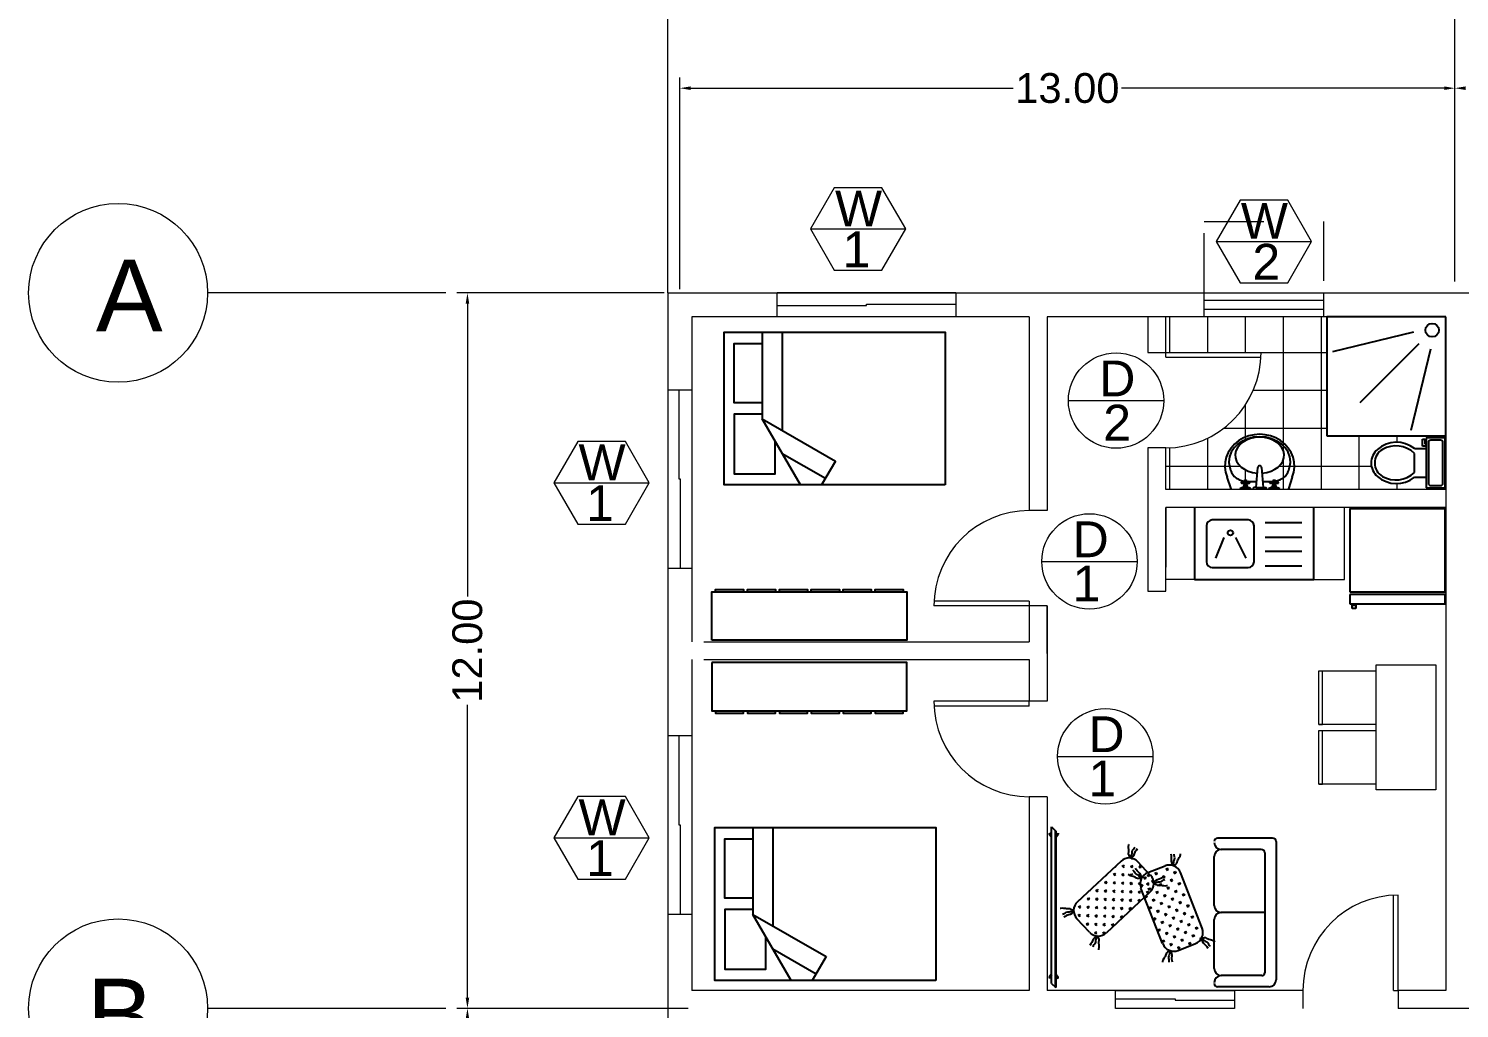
# Model space of a CAD drawing. Header units: millimetres. Extents: x 2391 to 3323, y 1596 to 2537.
# Drawn here: x 2929.17 to 2953.17, y 2492.08 to 2508.51 of the extents above; entities that cross this region are included whole.
import ezdxf

# ---------------------------------------------------------------- set-up
doc = ezdxf.new("R2010")
doc.units = ezdxf.units.MM
doc.linetypes.add('JIS_02_1.0', pattern=[2, 1, -1])
for name, color, linetype in [('BATH', 171, 'Continuous'), ('dimensions', 203, 'Continuous'), ('doors', 31, 'Continuous'), ('doors and windows schedule', 11, 'Continuous'), ('exterior wall', 140, 'Continuous'), ('furnitures', 40, 'Continuous'), ('interior wall', 191, 'Continuous'), ('Lightning text', 211, 'Continuous'), ('windows', 241, 'Continuous')]:
    doc.layers.add(name, color=color, linetype=linetype)
doc.styles.get("Standard").update_dxf_attribs({"font": 'arial.ttf'})

msp = doc.modelspace()

# ---------------------------------------------------------------- linework, layer by layer
at = {"color": 0, "linetype": 'ByBlock'}
for p, q in [((2952.944, 2503.678), (2950.944, 2503.678)), ((2950.944, 2503.678), (2950.944, 2501.678)), ((2952.944, 2501.678), (2952.944, 2503.678)), ((2952.402, 2503.419), (2951.038, 2503.091)), ((2951.505, 2502.239), (2952.495, 2503.229)), ((2952.685, 2503.136), (2952.357, 2501.772)), ((2950.944, 2501.678), (2952.944, 2501.678)), ((2952.55, 2501.626), (2952.59, 2501.626)), ((2952.55, 2501.506), (2952.55, 2501.626)), ((2952.59, 2501.626), (2952.59, 2501.546)), ((2952.61, 2501.646), (2952.61, 2500.806)), ((2952.93, 2501.646), (2952.61, 2501.646)), ((2952.85, 2501.606), (2952.69, 2501.606)), ((2952.93, 2500.806), (2952.93, 2501.646)), ((2952.416, 2501.466), (2952.61, 2501.466)), ((2952.416, 2501.066), (2952.416, 2501.386)), ((2952.61, 2501.506), (2952.55, 2501.506)), ((2952.59, 2501.546), (2952.61, 2501.546)), ((2952.65, 2501.566), (2952.65, 2500.886)), ((2952.89, 2500.886), (2952.89, 2501.566)), ((2949.302, 2501.244), (2949.303, 2501.231)), ((2949.303, 2501.231), (2949.306, 2501.204)), ((2949.306, 2501.204), (2949.311, 2501.179)), ((2949.311, 2501.179), (2949.316, 2501.153)), ((2949.316, 2501.153), (2949.323, 2501.129)), ((2949.323, 2501.129), (2949.33, 2501.106)), ((2949.759, 2500.812), (2949.789, 2501.149)), ((2949.79, 2501.158), (2949.789, 2501.149)), ((2949.794, 2501.167), (2949.79, 2501.158)), ((2949.801, 2501.173), (2949.794, 2501.167)), ((2949.809, 2501.178), (2949.801, 2501.173)), ((2949.819, 2501.179), (2949.809, 2501.178)), ((2949.828, 2501.178), (2949.819, 2501.179)), ((2949.836, 2501.173), (2949.828, 2501.178)), ((2949.843, 2501.167), (2949.836, 2501.173)), ((2949.847, 2501.158), (2949.843, 2501.167)), ((2949.849, 2501.149), (2949.847, 2501.158)), ((2949.849, 2501.149), (2949.879, 2500.812)), ((2950.307, 2501.106), (2950.314, 2501.129)), ((2950.314, 2501.129), (2950.321, 2501.153)), ((2950.321, 2501.153), (2950.327, 2501.179)), ((2950.327, 2501.179), (2950.331, 2501.204)), ((2950.331, 2501.204), (2950.334, 2501.231)), ((2950.334, 2501.231), (2950.335, 2501.244)), ((2949.271, 2500.985), (2949.336, 2500.789)), ((2949.33, 2501.106), (2949.339, 2501.085)), ((2949.339, 2501.085), (2949.348, 2501.065)), ((2949.339, 2501.085), (2949.339, 2501.085)), ((2949.348, 2501.065), (2949.358, 2501.047)), ((2949.358, 2501.047), (2949.369, 2501.03)), ((2949.369, 2501.03), (2949.381, 2501.015)), ((2949.381, 2501.015), (2949.394, 2501.001)), ((2949.394, 2501.001), (2949.407, 2500.989)), ((2949.407, 2500.989), (2949.421, 2500.977)), ((2949.421, 2500.977), (2949.436, 2500.967)), ((2949.436, 2500.967), (2949.451, 2500.958)), ((2949.436, 2500.967), (2949.436, 2500.967)), ((2949.451, 2500.958), (2949.467, 2500.95)), ((2949.467, 2500.95), (2949.483, 2500.943)), ((2949.483, 2500.943), (2949.5, 2500.937)), ((2949.5, 2500.937), (2949.517, 2500.931)), ((2949.508, 2500.904), (2949.506, 2500.897)), ((2949.506, 2500.897), (2949.508, 2500.889)), ((2949.513, 2500.91), (2949.508, 2500.904)), ((2949.508, 2500.889), (2949.513, 2500.884)), ((2949.521, 2500.912), (2949.513, 2500.91)), ((2949.513, 2500.884), (2949.521, 2500.882)), ((2949.517, 2500.931), (2949.533, 2500.927)), ((2949.528, 2500.91), (2949.521, 2500.912)), ((2949.521, 2500.882), (2949.528, 2500.884)), ((2949.534, 2500.904), (2949.528, 2500.91)), ((2949.528, 2500.884), (2949.534, 2500.889)), ((2949.533, 2500.927), (2949.55, 2500.923)), ((2949.534, 2500.904), (2949.551, 2500.904)), ((2949.536, 2500.897), (2949.534, 2500.904)), ((2949.534, 2500.889), (2949.536, 2500.897)), ((2949.551, 2500.889), (2949.534, 2500.889)), ((2949.55, 2500.923), (2949.557, 2500.922)), ((2949.553, 2500.912), (2949.551, 2500.897)), ((2949.551, 2500.897), (2949.553, 2500.881)), ((2949.558, 2500.927), (2949.553, 2500.912)), ((2949.553, 2500.881), (2949.558, 2500.867)), ((2949.569, 2500.932), (2949.558, 2500.927)), ((2949.568, 2500.904), (2949.566, 2500.897)), ((2949.566, 2500.897), (2949.568, 2500.889)), ((2949.573, 2500.91), (2949.568, 2500.904)), ((2949.568, 2500.889), (2949.573, 2500.884)), ((2949.581, 2500.934), (2949.569, 2500.932)), ((2949.581, 2500.912), (2949.573, 2500.91)), ((2949.573, 2500.884), (2949.581, 2500.882)), ((2949.593, 2500.932), (2949.581, 2500.934)), ((2949.588, 2500.91), (2949.581, 2500.912)), ((2949.581, 2500.882), (2949.588, 2500.884)), ((2949.594, 2500.904), (2949.588, 2500.91)), ((2949.588, 2500.884), (2949.594, 2500.889)), ((2949.603, 2500.927), (2949.593, 2500.932)), ((2949.596, 2500.897), (2949.594, 2500.904)), ((2949.594, 2500.889), (2949.596, 2500.897)), ((2949.609, 2500.912), (2949.603, 2500.927)), ((2949.603, 2500.867), (2949.609, 2500.881)), ((2949.608, 2500.915), (2949.627, 2500.914)), ((2949.611, 2500.897), (2949.609, 2500.912)), ((2949.609, 2500.881), (2949.611, 2500.897)), ((2949.611, 2500.904), (2949.628, 2500.904)), ((2949.611, 2500.889), (2949.628, 2500.889)), ((2949.628, 2500.904), (2949.626, 2500.897)), ((2949.626, 2500.897), (2949.628, 2500.889)), ((2949.627, 2500.914), (2949.641, 2500.914)), ((2949.633, 2500.91), (2949.628, 2500.904)), ((2949.628, 2500.889), (2949.633, 2500.884)), ((2949.641, 2500.912), (2949.633, 2500.91)), ((2949.633, 2500.884), (2949.641, 2500.882)), ((2949.641, 2500.914), (2949.656, 2500.914)), ((2949.648, 2500.91), (2949.641, 2500.912)), ((2949.641, 2500.882), (2949.648, 2500.884)), ((2949.654, 2500.904), (2949.648, 2500.91)), ((2949.648, 2500.884), (2949.654, 2500.889)), ((2949.656, 2500.897), (2949.654, 2500.904)), ((2949.654, 2500.889), (2949.656, 2500.897)), ((2949.656, 2500.914), (2949.671, 2500.914)), ((2949.671, 2500.914), (2949.687, 2500.914)), ((2949.687, 2500.914), (2949.702, 2500.914)), ((2949.687, 2500.914), (2949.687, 2500.914)), ((2949.702, 2500.914), (2949.718, 2500.914)), ((2949.718, 2500.914), (2949.734, 2500.914)), ((2949.734, 2500.914), (2949.751, 2500.913)), ((2949.751, 2500.913), (2949.768, 2500.913)), ((2949.87, 2500.913), (2949.888, 2500.913)), ((2949.888, 2500.913), (2949.903, 2500.913)), ((2949.903, 2500.913), (2949.918, 2500.913)), ((2949.918, 2500.913), (2949.933, 2500.913)), ((2949.933, 2500.913), (2949.949, 2500.913)), ((2949.933, 2500.913), (2949.933, 2500.913)), ((2949.949, 2500.913), (2949.965, 2500.913)), ((2949.965, 2500.913), (2949.981, 2500.914)), ((2949.981, 2500.914), (2949.998, 2500.914)), ((2949.988, 2500.904), (2949.986, 2500.897)), ((2949.986, 2500.897), (2949.988, 2500.889)), ((2949.994, 2500.91), (2949.988, 2500.904)), ((2949.988, 2500.889), (2949.994, 2500.884)), ((2950.001, 2500.912), (2949.994, 2500.91)), ((2949.994, 2500.884), (2950.001, 2500.882)), ((2949.998, 2500.914), (2950.015, 2500.915)), ((2950.009, 2500.91), (2950.001, 2500.912)), ((2950.001, 2500.882), (2950.009, 2500.884)), ((2950.014, 2500.904), (2950.009, 2500.91)), ((2950.009, 2500.884), (2950.014, 2500.889)), ((2950.016, 2500.897), (2950.014, 2500.904)), ((2950.014, 2500.904), (2950.032, 2500.904)), ((2950.014, 2500.889), (2950.016, 2500.897)), ((2950.032, 2500.889), (2950.014, 2500.889)), ((2950.015, 2500.915), (2950.032, 2500.916)), ((2950.033, 2500.912), (2950.031, 2500.897)), ((2950.031, 2500.897), (2950.033, 2500.881)), ((2950.032, 2500.916), (2950.035, 2500.916)), ((2950.039, 2500.927), (2950.033, 2500.912)), ((2950.033, 2500.881), (2950.039, 2500.867)), ((2950.049, 2500.932), (2950.039, 2500.927)), ((2950.048, 2500.904), (2950.046, 2500.897)), ((2950.046, 2500.897), (2950.048, 2500.889)), ((2950.054, 2500.91), (2950.048, 2500.904)), ((2950.048, 2500.889), (2950.054, 2500.884)), ((2950.061, 2500.934), (2950.049, 2500.932)), ((2950.061, 2500.912), (2950.054, 2500.91)), ((2950.054, 2500.884), (2950.061, 2500.882)), ((2950.073, 2500.932), (2950.061, 2500.934)), ((2950.069, 2500.91), (2950.061, 2500.912)), ((2950.061, 2500.882), (2950.069, 2500.884)), ((2950.074, 2500.904), (2950.069, 2500.91)), ((2950.069, 2500.884), (2950.074, 2500.889)), ((2950.084, 2500.927), (2950.073, 2500.932)), ((2950.076, 2500.897), (2950.074, 2500.904)), ((2950.074, 2500.889), (2950.076, 2500.897)), ((2950.089, 2500.912), (2950.084, 2500.927)), ((2950.084, 2500.867), (2950.089, 2500.881)), ((2950.085, 2500.923), (2950.102, 2500.927)), ((2950.091, 2500.897), (2950.089, 2500.912)), ((2950.089, 2500.881), (2950.091, 2500.897)), ((2950.091, 2500.904), (2950.108, 2500.904)), ((2950.091, 2500.889), (2950.108, 2500.889)), ((2950.102, 2500.927), (2950.119, 2500.931)), ((2950.108, 2500.904), (2950.106, 2500.897)), ((2950.106, 2500.897), (2950.108, 2500.889)), ((2950.114, 2500.91), (2950.108, 2500.904)), ((2950.108, 2500.889), (2950.114, 2500.884)), ((2950.121, 2500.912), (2950.114, 2500.91)), ((2950.114, 2500.884), (2950.121, 2500.882)), ((2950.119, 2500.931), (2950.137, 2500.937)), ((2950.129, 2500.91), (2950.121, 2500.912)), ((2950.121, 2500.882), (2950.129, 2500.884)), ((2950.134, 2500.904), (2950.129, 2500.91)), ((2950.129, 2500.884), (2950.134, 2500.889)), ((2950.136, 2500.897), (2950.134, 2500.904)), ((2950.134, 2500.889), (2950.136, 2500.897)), ((2950.137, 2500.937), (2950.153, 2500.943)), ((2950.153, 2500.943), (2950.17, 2500.95)), ((2950.17, 2500.95), (2950.186, 2500.958)), ((2950.186, 2500.958), (2950.201, 2500.967)), ((2950.201, 2500.967), (2950.216, 2500.977)), ((2950.201, 2500.967), (2950.201, 2500.967)), ((2950.216, 2500.977), (2950.23, 2500.989)), ((2950.23, 2500.989), (2950.244, 2501.001)), ((2950.244, 2501.001), (2950.256, 2501.015)), ((2950.256, 2501.015), (2950.268, 2501.03)), ((2950.268, 2501.03), (2950.279, 2501.047)), ((2950.279, 2501.047), (2950.289, 2501.065)), ((2950.289, 2501.065), (2950.298, 2501.085)), ((2950.298, 2501.085), (2950.307, 2501.106)), ((2950.298, 2501.085), (2950.298, 2501.085)), ((2950.366, 2500.985), (2950.301, 2500.789)), ((2952.416, 2500.986), (2952.61, 2500.986)), ((2949.499, 2500.8), (2949.489, 2500.789)), ((2949.509, 2500.805), (2949.499, 2500.8)), ((2949.521, 2500.807), (2949.509, 2500.805)), ((2949.513, 2500.807), (2949.526, 2500.809)), ((2949.641, 2500.807), (2949.521, 2500.807)), ((2949.526, 2500.809), (2949.537, 2500.815)), ((2949.537, 2500.815), (2949.547, 2500.824)), ((2949.547, 2500.824), (2949.554, 2500.834)), ((2949.551, 2500.829), (2949.611, 2500.829)), ((2949.554, 2500.834), (2949.558, 2500.846)), ((2949.603, 2500.867), (2949.558, 2500.867)), ((2949.558, 2500.867), (2949.558, 2500.859)), ((2949.558, 2500.846), (2949.558, 2500.859)), ((2949.558, 2500.859), (2949.603, 2500.859)), ((2949.603, 2500.859), (2949.603, 2500.867)), ((2949.603, 2500.859), (2949.604, 2500.845)), ((2949.604, 2500.845), (2949.609, 2500.832)), ((2949.609, 2500.832), (2949.617, 2500.821)), ((2949.617, 2500.821), (2949.628, 2500.812)), ((2949.628, 2500.812), (2949.641, 2500.807)), ((2949.657, 2500.801), (2949.641, 2500.807)), ((2949.675, 2500.789), (2949.657, 2500.801)), ((2949.709, 2500.804), (2949.706, 2500.797)), ((2949.706, 2500.797), (2949.706, 2500.789)), ((2949.714, 2500.809), (2949.709, 2500.804)), ((2949.721, 2500.812), (2949.714, 2500.809)), ((2949.729, 2500.812), (2949.721, 2500.812)), ((2949.759, 2500.812), (2949.729, 2500.812)), ((2949.759, 2500.812), (2949.879, 2500.812)), ((2949.879, 2500.812), (2949.916, 2500.812)), ((2949.923, 2500.811), (2949.916, 2500.812)), ((2949.93, 2500.808), (2949.923, 2500.811)), ((2949.935, 2500.803), (2949.93, 2500.808)), ((2949.938, 2500.796), (2949.935, 2500.803)), ((2949.939, 2500.789), (2949.938, 2500.796)), ((2949.979, 2500.8), (2949.969, 2500.789)), ((2949.989, 2500.805), (2949.979, 2500.8)), ((2950.001, 2500.807), (2949.989, 2500.805)), ((2949.994, 2500.807), (2950.006, 2500.809)), ((2950.121, 2500.807), (2950.001, 2500.807)), ((2950.006, 2500.809), (2950.017, 2500.815)), ((2950.017, 2500.815), (2950.027, 2500.824)), ((2950.027, 2500.824), (2950.034, 2500.834)), ((2950.031, 2500.829), (2950.091, 2500.829)), ((2950.034, 2500.834), (2950.038, 2500.846)), ((2950.038, 2500.846), (2950.039, 2500.859)), ((2950.084, 2500.867), (2950.039, 2500.867)), ((2950.039, 2500.867), (2950.039, 2500.859)), ((2950.039, 2500.859), (2950.084, 2500.859)), ((2950.084, 2500.859), (2950.084, 2500.867)), ((2950.084, 2500.859), (2950.085, 2500.845)), ((2950.085, 2500.845), (2950.089, 2500.832)), ((2950.089, 2500.832), (2950.097, 2500.821)), ((2950.097, 2500.821), (2950.108, 2500.812)), ((2950.108, 2500.812), (2950.121, 2500.807)), ((2950.137, 2500.801), (2950.121, 2500.807)), ((2950.155, 2500.789), (2950.137, 2500.801)), ((2952.61, 2500.806), (2952.93, 2500.806)), ((2952.69, 2500.846), (2952.85, 2500.846)), ((2948.725, 2500.47), (2948.725, 2499.27)), ((2950.725, 2499.27), (2950.725, 2500.47)), ((2951.333, 2500.462), (2951.333, 2499.062)), ((2951.333, 2500.462), (2952.933, 2500.462)), ((2952.933, 2499.062), (2952.933, 2500.462)), ((2948.925, 2500.17), (2948.925, 2499.57)), ((2949.625, 2500.27), (2949.025, 2500.27)), ((2949.725, 2499.57), (2949.725, 2500.17)), ((2949.91, 2500.226), (2950.526, 2500.226)), ((2949.22, 2499.973), (2949.077, 2499.628)), ((2949.416, 2499.973), (2949.585, 2499.628)), ((2949.91, 2499.981), (2950.526, 2499.981)), ((2949.91, 2499.745), (2950.526, 2499.745)), ((2949.025, 2499.47), (2949.625, 2499.47)), ((2949.91, 2499.5), (2950.526, 2499.5)), ((2948.725, 2499.27), (2950.725, 2499.27)), ((2951.333, 2499.062), (2952.933, 2499.062)), ((2952.933, 2499.022), (2951.333, 2499.022)), ((2951.333, 2499.022), (2951.333, 2498.862)), ((2952.933, 2498.862), (2952.933, 2499.022)), ((2951.333, 2498.862), (2952.933, 2498.862)), ((2951.373, 2498.782), (2951.373, 2498.842)), ((2951.373, 2498.842), (2951.433, 2498.842)), ((2951.433, 2498.782), (2951.373, 2498.782)), ((2951.433, 2498.842), (2951.433, 2498.782)), ((2950.035, 2494.933), (2949.114, 2494.933)), ((2950.094, 2494.874), (2950.094, 2492.557)), ((2947.618, 2494.796), (2947.625, 2494.82)), ((2947.621, 2494.765), (2947.618, 2494.796)), ((2947.62, 2494.679), (2947.626, 2494.705)), ((2947.62, 2494.661), (2947.62, 2494.679)), ((2947.628, 2494.643), (2947.62, 2494.661)), ((2947.622, 2494.74), (2947.621, 2494.765)), ((2947.626, 2494.723), (2947.622, 2494.74)), ((2947.625, 2494.82), (2947.628, 2494.831)), ((2947.626, 2494.705), (2947.626, 2494.723)), ((2947.634, 2494.632), (2947.628, 2494.643)), ((2947.644, 2494.6), (2947.634, 2494.632)), ((2947.66, 2494.622), (2947.672, 2494.655)), ((2947.672, 2494.655), (2947.678, 2494.672)), ((2947.678, 2494.672), (2947.679, 2494.703)), ((2947.679, 2494.703), (2947.688, 2494.729)), ((2947.682, 2494.617), (2947.696, 2494.629)), ((2947.688, 2494.729), (2947.702, 2494.746)), ((2947.696, 2494.629), (2947.715, 2494.655)), ((2947.702, 2494.746), (2947.716, 2494.764)), ((2947.715, 2494.655), (2947.739, 2494.712)), ((2947.716, 2494.764), (2947.723, 2494.783)), ((2947.723, 2494.783), (2947.723, 2494.783)), ((2947.739, 2494.712), (2947.753, 2494.734)), ((2947.753, 2494.734), (2947.769, 2494.757)), ((2948.339, 2494.635), (2948.334, 2494.663)), ((2948.342, 2494.609), (2948.339, 2494.635)), ((2948.384, 2494.646), (2948.386, 2494.667)), ((2948.39, 2494.625), (2948.384, 2494.646)), ((2948.386, 2494.667), (2948.386, 2494.667)), ((2948.471, 2494.606), (2948.487, 2494.633)), ((2948.487, 2494.633), (2948.491, 2494.658)), ((2948.491, 2494.658), (2948.493, 2494.669)), ((2949.846, 2494.744), (2949.173, 2494.744)), ((2949.905, 2494.685), (2949.905, 2492.675)), ((2947.494, 2494.547), (2946.763, 2493.865)), ((2947.397, 2494.456), (2947.405, 2494.448)), ((2947.547, 2494.478), (2947.511, 2494.444)), ((2947.512, 2494.48), (2947.546, 2494.443)), ((2947.644, 2494.6), (2947.66, 2494.622)), ((2947.644, 2494.6), (2947.682, 2494.617)), ((2947.689, 2494.473), (2947.652, 2494.439)), ((2947.653, 2494.475), (2947.687, 2494.438)), ((2947.673, 2494.596), (2947.657, 2494.581)), ((2947.678, 2494.595), (2947.692, 2494.579)), ((2947.693, 2494.396), (2947.693, 2494.396)), ((2947.709, 2494.382), (2947.693, 2494.396)), ((2947.75, 2494.405), (2947.734, 2494.429)), ((2947.765, 2494.384), (2947.75, 2494.405)), ((2947.989, 2494.309), (2947.777, 2494.537)), ((2947.83, 2494.469), (2947.793, 2494.434)), ((2947.795, 2494.47), (2947.829, 2494.433)), ((2947.942, 2494.355), (2948.232, 2494.468)), ((2948.292, 2494.42), (2948.245, 2494.401)), ((2948.278, 2494.387), (2948.26, 2494.434)), ((2948.339, 2494.548), (2948.342, 2494.609)), ((2948.345, 2494.517), (2948.339, 2494.548)), ((2948.351, 2494.499), (2948.345, 2494.517)), ((2948.379, 2494.468), (2948.351, 2494.499)), ((2948.373, 2494.494), (2948.377, 2494.529)), ((2948.379, 2494.468), (2948.373, 2494.494)), ((2948.377, 2494.529), (2948.38, 2494.547)), ((2948.379, 2494.468), (2948.401, 2494.492)), ((2948.38, 2494.547), (2948.392, 2494.575)), ((2948.395, 2494.603), (2948.39, 2494.625)), ((2948.392, 2494.575), (2948.395, 2494.603)), ((2948.401, 2494.492), (2948.412, 2494.499)), ((2948.412, 2494.499), (2948.427, 2494.512)), ((2948.427, 2494.512), (2948.434, 2494.528)), ((2948.434, 2494.528), (2948.441, 2494.554)), ((2948.441, 2494.554), (2948.448, 2494.57)), ((2948.448, 2494.57), (2948.459, 2494.585)), ((2948.459, 2494.585), (2948.471, 2494.606)), ((2949.055, 2493.804), (2949.055, 2494.626)), ((2947.104, 2494.184), (2947.112, 2494.175)), ((2947.255, 2494.206), (2947.218, 2494.172)), ((2947.219, 2494.207), (2947.254, 2494.17)), ((2947.251, 2494.32), (2947.259, 2494.312)), ((2947.396, 2494.201), (2947.36, 2494.167)), ((2947.361, 2494.202), (2947.395, 2494.165)), ((2947.401, 2494.342), (2947.365, 2494.308)), ((2947.366, 2494.343), (2947.4, 2494.307)), ((2947.537, 2494.196), (2947.501, 2494.162)), ((2947.502, 2494.197), (2947.536, 2494.16)), ((2947.542, 2494.337), (2947.506, 2494.303)), ((2947.507, 2494.338), (2947.541, 2494.302)), ((2947.623, 2494.318), (2947.614, 2494.325)), ((2947.643, 2494.303), (2947.623, 2494.318)), ((2947.679, 2494.191), (2947.642, 2494.157)), ((2947.673, 2494.294), (2947.643, 2494.303)), ((2947.643, 2494.192), (2947.678, 2494.155)), ((2947.684, 2494.332), (2947.647, 2494.298)), ((2947.648, 2494.333), (2947.683, 2494.297)), ((2947.696, 2494.287), (2947.673, 2494.294)), ((2947.714, 2494.284), (2947.696, 2494.287)), ((2947.72, 2494.363), (2947.709, 2494.382)), ((2947.73, 2494.276), (2947.714, 2494.284)), ((2947.731, 2494.344), (2947.72, 2494.363)), ((2947.753, 2494.262), (2947.73, 2494.276)), ((2947.751, 2494.325), (2947.731, 2494.344)), ((2947.78, 2494.313), (2947.751, 2494.325)), ((2947.769, 2494.255), (2947.753, 2494.262)), ((2947.809, 2494.341), (2947.765, 2494.384)), ((2947.788, 2494.256), (2947.769, 2494.255)), ((2947.794, 2494.301), (2947.78, 2494.313)), ((2947.82, 2494.186), (2947.784, 2494.152)), ((2947.785, 2494.187), (2947.819, 2494.151)), ((2947.801, 2494.257), (2947.788, 2494.256)), ((2947.825, 2494.327), (2947.789, 2494.293)), ((2947.79, 2494.328), (2947.824, 2494.292)), ((2947.82, 2494.278), (2947.794, 2494.301)), ((2947.834, 2494.255), (2947.801, 2494.257)), ((2947.826, 2494.314), (2947.809, 2494.341)), ((2947.834, 2494.255), (2947.82, 2494.278)), ((2947.833, 2494.296), (2947.826, 2494.314)), ((2947.849, 2494.112), (2947.83, 2494.159)), ((2947.834, 2494.255), (2947.833, 2494.296)), ((2947.919, 2494.274), (2947.873, 2494.256)), ((2947.905, 2494.242), (2947.887, 2494.288)), ((2947.961, 2494.181), (2947.925, 2494.147)), ((2947.926, 2494.182), (2947.96, 2494.146)), ((2947.966, 2494.322), (2947.93, 2494.288)), ((2947.931, 2494.323), (2947.965, 2494.287)), ((2948.049, 2494.217), (2948.002, 2494.199)), ((2948.035, 2494.185), (2948.017, 2494.231)), ((2948.043, 2494.172), (2948.062, 2494.209)), ((2948.043, 2494.172), (2948.065, 2494.187)), ((2948.043, 2494.172), (2948.073, 2494.16)), ((2948.106, 2494.347), (2948.059, 2494.329)), ((2948.062, 2494.209), (2948.076, 2494.222)), ((2948.065, 2494.187), (2948.099, 2494.197)), ((2948.092, 2494.314), (2948.073, 2494.361)), ((2948.073, 2494.16), (2948.084, 2494.153)), ((2948.076, 2494.222), (2948.103, 2494.239)), ((2948.084, 2494.153), (2948.101, 2494.144)), ((2948.099, 2494.197), (2948.117, 2494.201)), ((2948.103, 2494.239), (2948.161, 2494.259)), ((2948.117, 2494.201), (2948.148, 2494.2)), ((2948.179, 2494.161), (2948.132, 2494.142)), ((2948.164, 2494.128), (2948.146, 2494.175)), ((2948.148, 2494.2), (2948.174, 2494.208)), ((2948.161, 2494.259), (2948.183, 2494.271)), ((2948.174, 2494.208), (2948.193, 2494.22)), ((2948.183, 2494.271), (2948.208, 2494.286)), ((2948.235, 2494.29), (2948.189, 2494.272)), ((2948.193, 2494.22), (2948.211, 2494.233)), ((2948.221, 2494.258), (2948.203, 2494.304)), ((2948.211, 2494.233), (2948.231, 2494.239)), ((2948.231, 2494.239), (2948.231, 2494.239)), ((2948.365, 2494.233), (2948.318, 2494.215)), ((2948.351, 2494.201), (2948.332, 2494.248)), ((2948.422, 2494.363), (2948.375, 2494.345)), ((2948.407, 2494.33), (2948.389, 2494.377)), ((2948.494, 2494.177), (2948.448, 2494.158)), ((2948.48, 2494.144), (2948.462, 2494.191)), ((2948.855, 2493.423), (2948.491, 2494.355)), ((2948.515, 2494.292), (2948.505, 2494.288)), ((2946.812, 2493.911), (2946.82, 2493.903)), ((2946.962, 2493.933), (2946.926, 2493.899)), ((2946.927, 2493.934), (2946.961, 2493.898)), ((2946.958, 2494.047), (2946.966, 2494.039)), ((2947.104, 2493.928), (2947.067, 2493.894)), ((2947.068, 2493.929), (2947.102, 2493.893)), ((2947.108, 2494.069), (2947.072, 2494.035)), ((2947.073, 2494.071), (2947.107, 2494.034)), ((2947.245, 2493.923), (2947.208, 2493.889)), ((2947.21, 2493.924), (2947.244, 2493.888)), ((2947.25, 2494.064), (2947.213, 2494.03)), ((2947.214, 2494.066), (2947.249, 2494.029)), ((2947.979, 2494.027), (2947.248, 2493.345)), ((2947.386, 2493.918), (2947.35, 2493.884)), ((2947.351, 2493.919), (2947.385, 2493.883)), ((2947.391, 2494.059), (2947.355, 2494.025)), ((2947.356, 2494.061), (2947.39, 2494.024)), ((2947.528, 2493.913), (2947.491, 2493.879)), ((2947.492, 2493.914), (2947.526, 2493.878)), ((2947.532, 2494.054), (2947.496, 2494.02)), ((2947.497, 2494.056), (2947.531, 2494.019)), ((2947.634, 2493.909), (2947.668, 2493.873)), ((2947.674, 2494.049), (2947.637, 2494.015)), ((2947.638, 2494.051), (2947.673, 2494.014)), ((2947.815, 2494.045), (2947.779, 2494.01)), ((2947.78, 2494.046), (2947.814, 2494.009)), ((2947.863, 2494.145), (2947.819, 2494.127)), ((2948.192, 2493.164), (2947.828, 2494.096)), ((2947.936, 2493.958), (2947.889, 2493.94)), ((2947.921, 2493.926), (2947.903, 2493.972)), ((2947.956, 2494.04), (2947.92, 2494.005)), ((2947.921, 2494.041), (2947.955, 2494.004)), ((2947.992, 2494.088), (2947.946, 2494.07)), ((2947.978, 2494.055), (2947.96, 2494.102)), ((2948.051, 2493.869), (2948.033, 2493.916)), ((2948.122, 2494.031), (2948.075, 2494.013)), ((2948.108, 2493.999), (2948.089, 2494.045)), ((2948.101, 2494.144), (2948.119, 2494.143)), ((2948.119, 2494.143), (2948.146, 2494.147)), ((2948.146, 2494.147), (2948.163, 2494.146)), ((2948.163, 2494.146), (2948.181, 2494.141)), ((2948.181, 2494.141), (2948.205, 2494.138)), ((2948.205, 2494.138), (2948.236, 2494.133)), ((2948.251, 2493.974), (2948.205, 2493.956)), ((2948.237, 2493.942), (2948.219, 2493.988)), ((2948.236, 2494.133), (2948.26, 2494.138)), ((2948.26, 2494.138), (2948.272, 2494.14)), ((2948.308, 2494.104), (2948.262, 2494.086)), ((2948.294, 2494.071), (2948.276, 2494.118)), ((2948.381, 2493.918), (2948.334, 2493.899)), ((2948.367, 2493.885), (2948.348, 2493.932)), ((2948.438, 2494.047), (2948.391, 2494.029)), ((2948.423, 2494.015), (2948.405, 2494.061)), ((2948.567, 2493.99), (2948.521, 2493.972)), ((2948.553, 2493.958), (2948.535, 2494.004)), ((2948.588, 2494.106), (2948.577, 2494.102)), ((2948.661, 2493.92), (2948.65, 2493.915)), ((2946.481, 2493.753), (2946.47, 2493.752)), ((2946.506, 2493.759), (2946.481, 2493.753)), ((2946.536, 2493.754), (2946.506, 2493.759)), ((2946.549, 2493.671), (2946.531, 2493.659)), ((2946.561, 2493.751), (2946.536, 2493.754)), ((2946.567, 2493.684), (2946.549, 2493.671)), ((2946.578, 2493.746), (2946.561, 2493.751)), ((2946.594, 2493.692), (2946.567, 2493.684)), ((2946.596, 2493.745), (2946.578, 2493.746)), ((2946.625, 2493.691), (2946.594, 2493.692)), ((2946.622, 2493.748), (2946.596, 2493.745)), ((2946.64, 2493.748), (2946.622, 2493.748)), ((2946.643, 2493.695), (2946.625, 2493.691)), ((2946.666, 2493.67), (2946.639, 2493.653)), ((2946.657, 2493.738), (2946.64, 2493.748)), ((2946.676, 2493.705), (2946.643, 2493.695)), ((2946.668, 2493.731), (2946.657, 2493.738)), ((2946.68, 2493.682), (2946.666, 2493.67)), ((2946.699, 2493.72), (2946.668, 2493.731)), ((2946.699, 2493.72), (2946.676, 2493.705)), ((2946.699, 2493.72), (2946.68, 2493.682)), ((2946.816, 2493.797), (2946.779, 2493.763)), ((2946.781, 2493.798), (2946.815, 2493.761)), ((2946.957, 2493.792), (2946.921, 2493.758)), ((2946.922, 2493.793), (2946.956, 2493.756)), ((2947.099, 2493.787), (2947.062, 2493.753)), ((2947.063, 2493.788), (2947.097, 2493.751)), ((2947.24, 2493.782), (2947.203, 2493.748)), ((2947.205, 2493.783), (2947.239, 2493.746)), ((2947.381, 2493.777), (2947.345, 2493.743)), ((2947.346, 2493.778), (2947.38, 2493.741)), ((2947.523, 2493.772), (2947.486, 2493.738)), ((2947.487, 2493.773), (2947.521, 2493.736)), ((2947.664, 2493.767), (2947.627, 2493.733)), ((2947.629, 2493.768), (2947.662, 2493.732)), ((2947.669, 2493.908), (2947.632, 2493.874)), ((2947.81, 2493.903), (2947.774, 2493.869)), ((2947.775, 2493.904), (2947.809, 2493.868)), ((2948.008, 2493.772), (2947.962, 2493.754)), ((2947.994, 2493.74), (2947.976, 2493.786)), ((2948.065, 2493.901), (2948.018, 2493.883)), ((2948.138, 2493.715), (2948.091, 2493.697)), ((2948.124, 2493.683), (2948.105, 2493.729)), ((2948.195, 2493.845), (2948.148, 2493.827)), ((2948.18, 2493.812), (2948.162, 2493.859)), ((2948.253, 2493.626), (2948.235, 2493.673)), ((2948.324, 2493.788), (2948.278, 2493.77)), ((2948.31, 2493.756), (2948.292, 2493.802)), ((2948.454, 2493.731), (2948.407, 2493.713)), ((2948.439, 2493.699), (2948.421, 2493.745)), ((2948.51, 2493.861), (2948.464, 2493.843)), ((2948.496, 2493.828), (2948.478, 2493.875)), ((2948.583, 2493.674), (2948.537, 2493.656)), ((2948.569, 2493.642), (2948.551, 2493.689)), ((2948.64, 2493.804), (2948.593, 2493.786)), ((2948.626, 2493.772), (2948.608, 2493.818)), ((2948.734, 2493.733), (2948.723, 2493.729)), ((2949.905, 2493.686), (2949.173, 2493.686)), ((2946.531, 2493.659), (2946.511, 2493.653)), ((2946.511, 2493.653), (2946.511, 2493.653)), ((2946.558, 2493.62), (2946.533, 2493.606)), ((2946.581, 2493.633), (2946.558, 2493.62)), ((2946.639, 2493.653), (2946.581, 2493.633)), ((2946.965, 2493.355), (2946.753, 2493.582)), ((2946.811, 2493.655), (2946.774, 2493.621)), ((2946.776, 2493.657), (2946.81, 2493.62)), ((2946.947, 2493.509), (2946.911, 2493.475)), ((2946.912, 2493.51), (2946.946, 2493.474)), ((2946.952, 2493.65), (2946.916, 2493.616)), ((2946.917, 2493.652), (2946.951, 2493.615)), ((2947.089, 2493.504), (2947.052, 2493.47)), ((2947.053, 2493.505), (2947.087, 2493.469)), ((2947.094, 2493.645), (2947.057, 2493.611)), ((2947.058, 2493.647), (2947.092, 2493.61)), ((2947.23, 2493.499), (2947.193, 2493.465)), ((2947.195, 2493.5), (2947.229, 2493.464)), ((2947.235, 2493.64), (2947.198, 2493.606)), ((2947.2, 2493.642), (2947.234, 2493.605)), ((2947.371, 2493.494), (2947.335, 2493.46)), ((2947.336, 2493.495), (2947.37, 2493.459)), ((2947.376, 2493.635), (2947.34, 2493.601)), ((2947.341, 2493.637), (2947.375, 2493.6)), ((2947.518, 2493.63), (2947.481, 2493.596)), ((2947.482, 2493.632), (2947.516, 2493.595)), ((2948.081, 2493.586), (2948.035, 2493.568)), ((2948.067, 2493.553), (2948.049, 2493.6)), ((2948.211, 2493.529), (2948.164, 2493.511)), ((2948.196, 2493.497), (2948.178, 2493.543)), ((2948.267, 2493.658), (2948.221, 2493.64)), ((2948.34, 2493.472), (2948.294, 2493.454)), ((2948.326, 2493.44), (2948.308, 2493.486)), ((2948.397, 2493.602), (2948.35, 2493.584)), ((2948.383, 2493.569), (2948.365, 2493.616)), ((2948.456, 2493.383), (2948.437, 2493.43)), ((2948.526, 2493.545), (2948.48, 2493.527)), ((2948.512, 2493.513), (2948.494, 2493.559)), ((2948.656, 2493.488), (2948.609, 2493.47)), ((2948.642, 2493.456), (2948.624, 2493.502)), ((2948.713, 2493.618), (2948.666, 2493.6)), ((2948.699, 2493.585), (2948.68, 2493.632)), ((2948.786, 2493.431), (2948.739, 2493.413)), ((2948.771, 2493.399), (2948.753, 2493.446)), ((2948.806, 2493.547), (2948.796, 2493.543)), ((2949.055, 2492.746), (2949.055, 2493.568)), ((2947.027, 2493.236), (2947.003, 2493.18)), ((2947.046, 2493.262), (2947.027, 2493.236)), ((2947.059, 2493.275), (2947.046, 2493.262)), ((2947.084, 2493.363), (2947.047, 2493.329)), ((2947.048, 2493.364), (2947.082, 2493.327)), ((2947.063, 2493.189), (2947.053, 2493.163)), ((2947.098, 2493.292), (2947.059, 2493.275)), ((2947.064, 2493.22), (2947.063, 2493.189)), ((2947.069, 2493.237), (2947.064, 2493.22)), ((2947.081, 2493.27), (2947.069, 2493.237)), ((2947.098, 2493.292), (2947.081, 2493.27)), ((2947.098, 2493.292), (2947.108, 2493.26)), ((2947.108, 2493.26), (2947.114, 2493.249)), ((2947.114, 2493.249), (2947.122, 2493.231)), ((2947.121, 2493.213), (2947.116, 2493.187)), ((2947.122, 2493.231), (2947.121, 2493.213)), ((2947.225, 2493.358), (2947.188, 2493.324)), ((2947.19, 2493.359), (2947.222, 2493.325)), ((2948.154, 2493.399), (2948.108, 2493.381)), ((2948.14, 2493.367), (2948.121, 2493.414)), ((2948.227, 2493.213), (2948.18, 2493.195)), ((2948.212, 2493.181), (2948.194, 2493.227)), ((2948.283, 2493.343), (2948.237, 2493.324)), ((2948.269, 2493.31), (2948.251, 2493.357)), ((2948.413, 2493.286), (2948.366, 2493.268)), ((2948.399, 2493.253), (2948.381, 2493.3)), ((2948.47, 2493.415), (2948.423, 2493.397)), ((2948.542, 2493.229), (2948.496, 2493.211)), ((2948.528, 2493.197), (2948.51, 2493.243)), ((2948.599, 2493.359), (2948.553, 2493.34)), ((2948.585, 2493.326), (2948.567, 2493.373)), ((2948.729, 2493.302), (2948.682, 2493.284)), ((2948.715, 2493.27), (2948.696, 2493.316)), ((2948.831, 2493.235), (2948.812, 2493.227)), ((2948.834, 2493.239), (2948.826, 2493.259)), ((2948.849, 2493.265), (2948.882, 2493.262)), ((2948.849, 2493.265), (2948.863, 2493.241)), ((2948.849, 2493.265), (2948.85, 2493.223)), ((2948.85, 2493.223), (2948.857, 2493.205)), ((2948.857, 2493.205), (2948.874, 2493.178)), ((2948.863, 2493.241), (2948.889, 2493.218)), ((2948.882, 2493.262), (2948.895, 2493.264)), ((2948.889, 2493.218), (2948.903, 2493.207)), ((2948.895, 2493.264), (2948.914, 2493.265)), ((2948.903, 2493.207), (2948.932, 2493.194)), ((2948.914, 2493.265), (2948.93, 2493.258)), ((2948.93, 2493.258), (2948.953, 2493.243)), ((2948.932, 2493.194), (2948.952, 2493.176)), ((2948.953, 2493.243), (2948.969, 2493.236)), ((2948.969, 2493.236), (2948.987, 2493.233)), ((2948.987, 2493.233), (2949.01, 2493.225)), ((2949.01, 2493.225), (2949.04, 2493.217)), ((2949.04, 2493.217), (2949.06, 2493.201)), ((2949.06, 2493.201), (2949.069, 2493.194)), ((2946.989, 2493.158), (2946.973, 2493.134)), ((2947.003, 2493.18), (2946.989, 2493.158)), ((2947.026, 2493.128), (2947.018, 2493.109)), ((2947.018, 2493.109), (2947.018, 2493.109)), ((2947.039, 2493.145), (2947.026, 2493.128)), ((2947.053, 2493.163), (2947.039, 2493.145)), ((2947.116, 2493.072), (2947.114, 2493.061)), ((2947.116, 2493.187), (2947.115, 2493.169)), ((2947.115, 2493.169), (2947.119, 2493.151)), ((2947.124, 2493.096), (2947.116, 2493.072)), ((2947.119, 2493.151), (2947.121, 2493.127)), ((2947.121, 2493.127), (2947.124, 2493.096)), ((2948.235, 2492.949), (2948.224, 2492.935)), ((2948.242, 2492.965), (2948.235, 2492.949)), ((2948.249, 2492.991), (2948.242, 2492.965)), ((2948.256, 2493.007), (2948.249, 2492.991)), ((2948.271, 2493.02), (2948.256, 2493.007)), ((2948.282, 2493.028), (2948.271, 2493.02)), ((2948.304, 2493.052), (2948.282, 2493.028)), ((2948.303, 2492.972), (2948.291, 2492.944)), ((2948.306, 2492.99), (2948.303, 2492.972)), ((2948.304, 2493.052), (2948.332, 2493.02)), ((2948.304, 2493.052), (2948.31, 2493.025)), ((2948.31, 2493.025), (2948.306, 2492.99)), ((2948.356, 2493.156), (2948.31, 2493.138)), ((2948.342, 2493.124), (2948.324, 2493.171)), ((2948.332, 2493.02), (2948.338, 2493.003)), ((2948.338, 2493.003), (2948.344, 2492.971)), ((2948.344, 2492.971), (2948.341, 2492.91)), ((2948.486, 2493.1), (2948.439, 2493.081)), ((2948.451, 2493.051), (2948.741, 2493.164)), ((2948.472, 2493.067), (2948.453, 2493.114)), ((2948.672, 2493.172), (2948.625, 2493.154)), ((2948.658, 2493.14), (2948.64, 2493.187)), ((2948.874, 2493.178), (2948.918, 2493.135)), ((2948.918, 2493.135), (2948.933, 2493.114)), ((2948.933, 2493.114), (2948.949, 2493.09)), ((2948.952, 2493.176), (2948.963, 2493.156)), ((2948.963, 2493.156), (2948.974, 2493.137)), ((2948.974, 2493.137), (2948.99, 2493.123)), ((2948.99, 2493.123), (2948.99, 2493.123)), ((2948.192, 2492.862), (2948.19, 2492.851)), ((2948.196, 2492.887), (2948.192, 2492.862)), ((2948.212, 2492.913), (2948.196, 2492.887)), ((2948.224, 2492.935), (2948.212, 2492.913)), ((2948.291, 2492.944), (2948.288, 2492.916)), ((2948.288, 2492.916), (2948.293, 2492.895)), ((2948.293, 2492.895), (2948.298, 2492.873)), ((2948.298, 2492.873), (2948.297, 2492.852)), ((2948.297, 2492.852), (2948.297, 2492.852)), ((2948.341, 2492.91), (2948.344, 2492.884)), ((2948.344, 2492.884), (2948.349, 2492.856)), ((2949.858, 2492.628), (2949.173, 2492.628)), ((2949.976, 2492.439), (2949.114, 2492.439))]:
    msp.add_line(p, q, dxfattribs=at)
at = {"linetype": 'Continuous'}
for p, q in [((2941.477, 2503.421), (2941.477, 2501.963)), ((2941.809, 2503.421), (2941.809, 2501.771)), ((2942.116, 2500.856), (2941.477, 2501.963)), ((2941.477, 2501.963), (2942.703, 2501.256)), ((2941.809, 2501.387), (2942.536, 2500.968)), ((2942.703, 2501.256), (2942.472, 2500.856)), ((2941.32, 2495.113), (2941.32, 2493.655)), ((2941.652, 2495.113), (2941.652, 2493.463)), ((2941.959, 2492.548), (2941.32, 2493.655)), ((2941.32, 2493.655), (2942.546, 2492.948)), ((2941.652, 2493.079), (2942.379, 2492.66)), ((2942.546, 2492.948), (2942.315, 2492.548))]:
    msp.add_line(p, q, dxfattribs=at)
for points in [[(2944.544, 2500.856), (2940.839, 2500.856), (2940.839, 2503.421), (2944.544, 2503.421)], [(2940.631, 2498.253), (2940.631, 2499.063), (2943.902, 2499.063), (2943.902, 2498.253)], [(2940.631, 2497.878), (2940.631, 2497.068), (2943.902, 2497.068), (2943.902, 2497.878)], [(2944.387, 2492.548), (2940.682, 2492.548), (2940.682, 2495.113), (2944.387, 2495.113)]]:
    msp.add_lwpolyline(points, close=True, dxfattribs=at)
for points in [[(2941.477, 2502.234), (2941.005, 2502.234), (2941.005, 2503.231), (2941.477, 2503.231)], [(2941.477, 2502.044), (2941.005, 2502.044), (2941.005, 2501.046), (2941.694, 2501.046), (2941.694, 2501.588)], [(2940.694, 2499.063), (2940.694, 2499.103), (2941.164, 2499.103), (2941.164, 2499.063)], [(2941.229, 2499.063), (2941.229, 2499.103), (2941.699, 2499.103), (2941.699, 2499.063)], [(2941.764, 2499.063), (2941.764, 2499.103), (2942.234, 2499.103), (2942.234, 2499.063)], [(2942.299, 2499.063), (2942.299, 2499.103), (2942.769, 2499.103), (2942.769, 2499.063)], [(2942.833, 2499.063), (2942.833, 2499.103), (2943.304, 2499.103), (2943.304, 2499.063)], [(2943.368, 2499.063), (2943.368, 2499.103), (2943.838, 2499.103), (2943.838, 2499.063)], [(2940.694, 2497.068), (2940.694, 2497.027), (2941.164, 2497.027), (2941.164, 2497.068)], [(2941.229, 2497.068), (2941.229, 2497.027), (2941.699, 2497.027), (2941.699, 2497.068)], [(2941.764, 2497.068), (2941.764, 2497.027), (2942.234, 2497.027), (2942.234, 2497.068)], [(2942.299, 2497.068), (2942.299, 2497.027), (2942.769, 2497.027), (2942.769, 2497.068)], [(2942.833, 2497.068), (2942.833, 2497.027), (2943.304, 2497.027), (2943.304, 2497.068)], [(2943.368, 2497.068), (2943.368, 2497.027), (2943.838, 2497.027), (2943.838, 2497.068)], [(2941.32, 2493.926), (2940.848, 2493.926), (2940.848, 2494.923), (2941.32, 2494.923)], [(2941.32, 2493.736), (2940.848, 2493.736), (2940.848, 2492.738), (2941.537, 2492.738), (2941.537, 2493.28)]]:
    msp.add_lwpolyline(points, dxfattribs=at)
at = {"color": 0, "linetype": 'ByBlock'}
for centre, radius in [((2952.713, 2503.453), 0.113), ((2949.328, 2500.054), 0.0446)]:
    msp.add_circle(centre, radius, dxfattribs=at)
for centre, radius, start, end in [((2952.685, 2501.571), 0.0354, 81.8699, 188.1301), ((2952.855, 2501.571), 0.0354, 351.8699, 98.1301), ((2951.99, 2501.226), 0.3, 131.0789, 228.9209), ((2952.008, 2501.226), 0.26, 119.5765, 240.4233), ((2952.113, 2501.086), 0.487, 51.4691, 131.0789), ((2952.103, 2501.058), 0.453, 46.3677, 119.5765), ((2952.113, 2501.367), 0.487, 228.9209, 308.5307), ((2952.103, 2501.394), 0.453, 240.4233, 313.6321), ((2952.685, 2500.881), 0.0354, 171.8699, 278.1301), ((2952.855, 2500.881), 0.0354, 261.8699, 8.1301), ((2949.025, 2500.17), 0.1, 90, 180), ((2949.625, 2500.17), 0.1, 360, 90), ((2949.025, 2499.57), 0.1, 180, 270), ((2949.625, 2499.57), 0.1, 270, 0), ((2949.114, 2494.874), 0.0591, 90, 180), ((2950.035, 2494.874), 0.0591, 0, 90), ((2949.173, 2494.862), 0.118, 180, 270), ((2949.173, 2494.626), 0.118, 90, 180), ((2949.846, 2494.685), 0.0591, 0, 90), ((2947.63, 2494.401), 0.2, 42.9873, 132.9873), ((2948.304, 2494.282), 0.2, 21.3424, 111.3424), ((2948.015, 2494.169), 0.2, 111.3424, 201.3424), ((2947.843, 2494.173), 0.2, 312.9873, 42.9873), ((2946.899, 2493.719), 0.2, 132.9873, 222.9873), ((2949.173, 2493.804), 0.118, 180, 270), ((2949.173, 2493.568), 0.118, 90, 180), ((2947.111, 2493.491), 0.2, 222.9873, 312.9873), ((2948.668, 2493.351), 0.2, 291.3424, 21.3424), ((2948.379, 2493.237), 0.2, 201.3424, 291.3424), ((2949.173, 2492.746), 0.118, 180, 270), ((2949.173, 2492.509), 0.118, 90, 180), ((2949.114, 2492.498), 0.0591, 180, 270), ((2949.858, 2492.675), 0.0472, 270, 0), ((2949.976, 2492.557), 0.118, 270, 0)]:
    msp.add_arc(centre, radius, start, end, dxfattribs=at)
for centre, major_axis, ratio, start_param, end_param in [((2949.819, 2501.171), (-0.584, 0), 0.916316, 2.786438, 6.63834), ((2949.819, 2501.244), (-0.517, 0), 0.815274, 3.141593, 6.283185), ((2949.819, 2501.355), (-0.412, 0), 0.730435, 1.664123, 7.760732)]:
    msp.add_ellipse(centre, major_axis=major_axis, ratio=ratio, start_param=start_param, end_param=end_param, dxfattribs=at)
at = {"layer": 'BATH', "linetype": 'Continuous', "lineweight": 13}
for p, q in [((2948.314, 2503.078), (2948.314, 2503.678)), ((2948.949, 2503.078), (2948.949, 2503.678)), ((2949.584, 2503.078), (2949.584, 2503.678)), ((2950.219, 2501.51), (2950.219, 2503.678)), ((2950.854, 2500.778), (2950.854, 2503.678)), ((2948.244, 2503.079), (2950.944, 2503.079)), ((2949.713, 2502.444), (2950.944, 2502.444)), ((2949.584, 2501.62), (2949.584, 2502.204)), ((2948.949, 2500.778), (2948.949, 2501.642)), ((2949.218, 2501.809), (2950.944, 2501.809)), ((2949.584, 2501.602), (2949.584, 2501.62)), ((2951.489, 2500.778), (2951.489, 2501.678)), ((2952.124, 2501.572), (2952.124, 2501.678)), ((2952.759, 2501.646), (2952.759, 2501.678)), ((2948.314, 2500.778), (2948.314, 2501.479)), ((2950.219, 2501.423), (2950.219, 2501.51)), ((2948.244, 2501.174), (2949.311, 2501.174)), ((2949.312, 2501.174), (2949.49, 2501.174)), ((2950.147, 2501.174), (2950.325, 2501.174)), ((2950.219, 2500.98), (2950.219, 2501.286)), ((2950.325, 2501.174), (2951.695, 2501.174)), ((2952.93, 2501.174), (2952.944, 2501.174)), ((2949.584, 2500.934), (2949.584, 2501.107)), ((2950.219, 2500.778), (2950.219, 2500.98)), ((2952.124, 2500.778), (2952.124, 2500.881)), ((2949.584, 2500.778), (2949.584, 2500.807)), ((2952.759, 2500.778), (2952.759, 2500.806))]:
    msp.add_line(p, q, dxfattribs=at)
at = {"layer": 'dimensions', "lineweight": 13}
for p, q in [((2940.094, 2504.14), (2940.094, 2507.691)), ((2953.094, 2504.27), (2953.094, 2507.691)), ((2953.094, 2504.27), (2953.094, 2507.691)), ((2940.274, 2507.511), (2945.685, 2507.511)), ((2952.914, 2507.511), (2947.503, 2507.511)), ((2939.831, 2504.078), (2936.351, 2504.078)), ((2939.894, 2504.078), (2940.094, 2504.078)), ((2936.531, 2503.898), (2936.531, 2498.987)), ((2936.531, 2492.258), (2936.531, 2497.169)), ((2940.231, 2492.078), (2936.351, 2492.078)), ((2939.831, 2492.078), (2936.351, 2492.078))]:
    msp.add_line(p, q, dxfattribs=at)
at = {"layer": 'dimensions'}
for points in [[(2940.274, 2507.541), (2940.274, 2507.481), (2940.094, 2507.511)], [(2952.914, 2507.541), (2952.914, 2507.481), (2953.094, 2507.511)], [(2953.274, 2507.541), (2953.274, 2507.481), (2953.094, 2507.511)], [(2936.501, 2503.898), (2936.561, 2503.898), (2936.531, 2504.078)], [(2936.501, 2492.258), (2936.561, 2492.258), (2936.531, 2492.078)], [(2936.501, 2491.898), (2936.561, 2491.898), (2936.531, 2492.078)]]:
    msp.add_solid(points, dxfattribs=at)
at = {"layer": 'doors', "lineweight": 13}
for p, q in [((2948.244, 2503.078), (2949.844, 2503.078)), ((2948.244, 2502.998), (2948.244, 2503.078)), ((2948.244, 2503.078), (2949.844, 2503.078)), ((2948.244, 2502.998), (2949.842, 2502.998)), ((2945.954, 2498.828), (2944.354, 2498.828)), ((2945.954, 2498.908), (2944.356, 2498.908)), ((2945.954, 2498.908), (2945.954, 2498.828)), ((2945.954, 2497.228), (2944.354, 2497.228)), ((2945.954, 2497.148), (2944.356, 2497.148)), ((2945.954, 2497.148), (2945.954, 2497.228)), ((2952.064, 2492.378), (2952.064, 2493.976)), ((2952.144, 2492.378), (2952.144, 2493.978)), ((2952.064, 2492.378), (2952.144, 2492.378))]:
    msp.add_line(p, q, dxfattribs=at)
for centre, start, end in [((2948.244, 2503.078), 270, 0), ((2945.954, 2498.828), 90, 180), ((2945.954, 2497.228), 180, 270), ((2952.144, 2492.378), 90, 180)]:
    msp.add_arc(centre, 1.6, start, end, dxfattribs=at)
at = {"layer": 'doors and windows schedule', "lineweight": 13}
for p, q in [((2942.683, 2505.842), (2942.283, 2505.15)), ((2943.483, 2505.842), (2942.683, 2505.842)), ((2943.883, 2505.15), (2943.483, 2505.842)), ((2949.49, 2505.634), (2949.09, 2504.941)), ((2950.29, 2505.634), (2949.49, 2505.634)), ((2950.69, 2504.941), (2950.29, 2505.634)), ((2942.283, 2505.15), (2943.883, 2505.15)), ((2942.283, 2505.15), (2942.683, 2504.457)), ((2943.483, 2504.457), (2943.883, 2505.15)), ((2949.09, 2504.941), (2950.69, 2504.941)), ((2949.09, 2504.941), (2949.49, 2504.248)), ((2950.29, 2504.248), (2950.69, 2504.941)), ((2942.683, 2504.457), (2943.483, 2504.457)), ((2949.49, 2504.248), (2950.29, 2504.248)), ((2946.611, 2502.272), (2948.211, 2502.272)), ((2938.38, 2501.585), (2937.98, 2500.892)), ((2939.18, 2501.585), (2938.38, 2501.585)), ((2939.58, 2500.892), (2939.18, 2501.585)), ((2937.98, 2500.892), (2939.58, 2500.892)), ((2937.98, 2500.892), (2938.38, 2500.199)), ((2939.18, 2500.199), (2939.58, 2500.892)), ((2938.38, 2500.199), (2939.18, 2500.199)), ((2946.165, 2499.574), (2947.765, 2499.574)), ((2946.429, 2496.305), (2948.029, 2496.305)), ((2938.38, 2495.631), (2937.98, 2494.938)), ((2939.18, 2495.631), (2938.38, 2495.631)), ((2939.58, 2494.938), (2939.18, 2495.631)), ((2937.98, 2494.938), (2939.58, 2494.938)), ((2937.98, 2494.938), (2938.38, 2494.246)), ((2939.18, 2494.246), (2939.58, 2494.938)), ((2938.38, 2494.246), (2939.18, 2494.246))]:
    msp.add_line(p, q, dxfattribs=at)
for centre in [(2947.411, 2502.272), (2946.965, 2499.574), (2947.229, 2496.305)]:
    msp.add_circle(centre, 0.8, dxfattribs=at)
at = {"layer": 'exterior wall', "lineweight": 13}
for p, q in [((2939.894, 2504.078), (2980.294, 2504.078)), ((2939.894, 2504.078), (2939.894, 2474.078)), ((2945.954, 2503.678), (2940.294, 2503.678)), ((2940.294, 2503.678), (2940.294, 2498.228)), ((2952.944, 2503.678), (2946.254, 2503.678)), ((2940.294, 2497.928), (2940.294, 2492.378))]:
    msp.add_line(p, q, dxfattribs=at)
at = {"layer": 'furnitures', "lineweight": 13}
for p, q in [((2951.244, 2499.27), (2951.244, 2500.478)), ((2948.725, 2499.27), (2948.244, 2499.27)), ((2950.725, 2499.27), (2951.244, 2499.27)), ((2951.773, 2495.741), (2951.773, 2497.841)), ((2951.773, 2497.841), (2952.773, 2497.841)), ((2952.773, 2497.841), (2952.773, 2497.741)), ((2950.813, 2496.841), (2950.813, 2497.741)), ((2950.813, 2497.741), (2951.773, 2497.741)), ((2950.873, 2496.841), (2950.873, 2497.741)), ((2952.773, 2497.741), (2952.773, 2495.741)), ((2951.773, 2496.841), (2950.813, 2496.841)), ((2950.813, 2496.841), (2950.873, 2496.841)), ((2951.773, 2496.741), (2951.773, 2496.841)), ((2950.813, 2495.841), (2950.813, 2496.741)), ((2950.813, 2496.741), (2951.773, 2496.741)), ((2950.873, 2495.841), (2950.873, 2496.741)), ((2951.773, 2495.841), (2950.813, 2495.841)), ((2950.813, 2495.841), (2950.873, 2495.841)), ((2952.773, 2495.741), (2951.773, 2495.741)), ((2946.291, 2494.997), (2946.292, 2495.016)), ((2946.292, 2492.581), (2946.291, 2492.6))]:
    msp.add_line(p, q, dxfattribs=at)
at = {"layer": 'furnitures'}
for p, q in [((2946.33, 2492.496), (2946.33, 2495.122)), ((2946.33, 2495.122), (2946.401, 2495.052)), ((2946.33, 2494.943), (2946.291, 2494.997)), ((2946.33, 2494.962), (2946.292, 2495.016)), ((2946.394, 2492.433), (2946.394, 2495.059)), ((2946.397, 2492.43), (2946.397, 2495.056)), ((2946.401, 2495.052), (2946.401, 2492.426)), ((2946.401, 2494.962), (2946.44, 2495.016)), ((2946.401, 2494.943), (2946.44, 2494.997)), ((2946.44, 2495.016), (2946.44, 2494.997)), ((2946.33, 2492.655), (2946.291, 2492.6)), ((2946.33, 2492.635), (2946.292, 2492.581)), ((2946.33, 2492.496), (2946.401, 2492.426)), ((2946.401, 2492.655), (2946.44, 2492.6)), ((2946.401, 2492.635), (2946.44, 2492.581)), ((2946.44, 2492.581), (2946.44, 2492.6))]:
    msp.add_line(p, q, dxfattribs=at)
at = {"layer": 'interior wall', "lineweight": 13}
for p, q in [((2945.954, 2503.678), (2945.954, 2500.428)), ((2946.254, 2503.678), (2946.254, 2500.428)), ((2947.944, 2503.678), (2947.944, 2503.078)), ((2948.244, 2503.078), (2948.244, 2503.678)), ((2952.944, 2503.678), (2952.944, 2492.378)), ((2952.944, 2503.678), (2952.944, 2500.478)), ((2947.944, 2503.078), (2948.244, 2503.078)), ((2947.944, 2501.478), (2947.944, 2499.078)), ((2948.244, 2501.478), (2947.944, 2501.478)), ((2948.244, 2500.778), (2948.244, 2501.478)), ((2952.944, 2500.778), (2948.244, 2500.778)), ((2946.254, 2500.428), (2945.954, 2500.428)), ((2952.944, 2500.478), (2948.244, 2500.478)), ((2948.244, 2499.078), (2948.244, 2500.478)), ((2948.244, 2500.478), (2948.244, 2499.478)), ((2947.944, 2499.078), (2948.244, 2499.078)), ((2945.954, 2498.828), (2945.954, 2498.228)), ((2946.254, 2498.828), (2945.954, 2498.828)), ((2946.254, 2498.828), (2946.254, 2497.228)), ((2946.254, 2498.028), (2946.254, 2498.828)), ((2940.494, 2498.228), (2945.954, 2498.228)), ((2946.254, 2498.028), (2946.254, 2497.228)), ((2940.494, 2497.928), (2945.954, 2497.928)), ((2945.954, 2497.928), (2945.954, 2497.228)), ((2946.254, 2497.228), (2945.954, 2497.228)), ((2945.954, 2495.628), (2945.954, 2492.378)), ((2946.254, 2495.628), (2945.954, 2495.628)), ((2946.254, 2495.628), (2946.254, 2492.378)), ((2945.954, 2492.378), (2940.294, 2492.378)), ((2950.544, 2492.378), (2946.254, 2492.378)), ((2946.275, 2492.378), (2946.254, 2492.378)), ((2950.544, 2492.378), (2950.544, 2492.078)), ((2952.944, 2492.378), (2952.144, 2492.378)), ((2952.144, 2492.378), (2952.144, 2492.078)), ((2953.844, 2492.078), (2952.144, 2492.078))]:
    msp.add_line(p, q, dxfattribs=at)
at = {"layer": 'Lightning text', "linetype": 'ByBlock', "lineweight": 13, "ltscale": 0.02}
for p, q in [((2939.894, 2504.078), (2939.894, 2512.078)), ((2953.094, 2506.102), (2953.094, 2512.078)), ((2936.171, 2504.078), (2932.171, 2504.078)), ((2936.171, 2492.078), (2932.171, 2492.078))]:
    msp.add_line(p, q, dxfattribs=at)
for centre in [(2930.671, 2504.078), (2930.671, 2492.078)]:
    msp.add_circle(centre, 1.5, dxfattribs=at)
at = {"layer": 'windows', "linetype": 'JIS_02_1.0', "lineweight": 13}
for p, q in [((2948.89, 2504.078), (2948.89, 2505.278)), ((2948.89, 2505.278), (2950.89, 2505.278)), ((2950.89, 2505.278), (2950.89, 2504.078))]:
    msp.add_line(p, q, dxfattribs=at)
at = {"layer": 'windows', "lineweight": 13}
for p, q in [((2941.724, 2503.678), (2941.724, 2504.078)), ((2944.724, 2504.078), (2941.724, 2504.078)), ((2944.724, 2504.078), (2944.724, 2503.678)), ((2948.89, 2503.678), (2948.89, 2504.078)), ((2948.89, 2504.078), (2950.89, 2504.078)), ((2950.89, 2504.078), (2950.89, 2503.678)), ((2941.724, 2503.868), (2943.224, 2503.868)), ((2943.224, 2503.868), (2943.224, 2503.888)), ((2943.224, 2503.888), (2944.724, 2503.888)), ((2948.89, 2503.958), (2950.89, 2503.958)), ((2950.89, 2503.798), (2948.89, 2503.798)), ((2944.724, 2503.678), (2941.724, 2503.678)), ((2950.89, 2503.678), (2948.89, 2503.678)), ((2939.894, 2502.453), (2940.294, 2502.453)), ((2939.894, 2502.453), (2939.894, 2499.453)), ((2940.084, 2500.953), (2940.084, 2502.453)), ((2940.294, 2502.453), (2940.294, 2499.453)), ((2940.104, 2500.953), (2940.084, 2500.953)), ((2940.104, 2499.453), (2940.104, 2500.953)), ((2940.294, 2499.453), (2939.894, 2499.453)), ((2939.894, 2496.653), (2940.294, 2496.653)), ((2939.894, 2496.653), (2939.894, 2493.653)), ((2940.084, 2495.153), (2940.084, 2496.653)), ((2940.294, 2496.653), (2940.294, 2493.653)), ((2940.104, 2495.153), (2940.084, 2495.153)), ((2940.104, 2493.653), (2940.104, 2495.153)), ((2940.294, 2493.653), (2939.894, 2493.653)), ((2947.399, 2492.078), (2947.399, 2492.378)), ((2947.399, 2492.378), (2949.399, 2492.378)), ((2947.399, 2492.238), (2948.399, 2492.238)), ((2948.399, 2492.238), (2948.399, 2492.218)), ((2949.399, 2492.378), (2949.399, 2492.078)), ((2949.399, 2492.078), (2947.399, 2492.078)), ((2948.399, 2492.218), (2949.399, 2492.218))]:
    msp.add_line(p, q, dxfattribs=at)

# ---------------------------------------------------------------- texts
at = {"layer": 'dimensions', "lineweight": 13, "insert": (2946.594, 2507.511), "char_height": 0.5, "attachment_point": 5}
msp.add_mtext('\\A1;13.00', dxfattribs=at)
at = {"layer": 'dimensions', "lineweight": 13, "insert": (2936.531, 2498.078), "char_height": 0.5, "attachment_point": 5, "rotation": 90}
msp.add_mtext('\\A1;12.00', dxfattribs=at)
at = {"layer": 'doors and windows schedule'}
for s, height, p in [('W', 0.6, (2942.696, 2505.194)), ('W', 0.6, (2949.503, 2504.985)), ('1', 0.6, (2942.823, 2504.509)), ('2', 0.6, (2949.697, 2504.3)), ('A', 1.2, (2930.3, 2503.436)), ('D', 0.6, (2947.129, 2502.343)), ('2', 0.6, (2947.195, 2501.602)), ('W', 0.6, (2938.394, 2500.936)), ('1', 0.6, (2938.521, 2500.252)), ('D', 0.6, (2946.682, 2499.645)), ('1', 0.6, (2946.682, 2498.904)), ('D', 0.6, (2946.947, 2496.376)), ('1', 0.6, (2946.947, 2495.635)), ('W', 0.6, (2938.394, 2494.982)), ('1', 0.6, (2938.521, 2494.298)), ('B', 1.2, (2930.149, 2491.376))]:
    msp.add_text(s, height=height, dxfattribs=at).set_placement(p)

doc.saveas('drawing.dxf')
